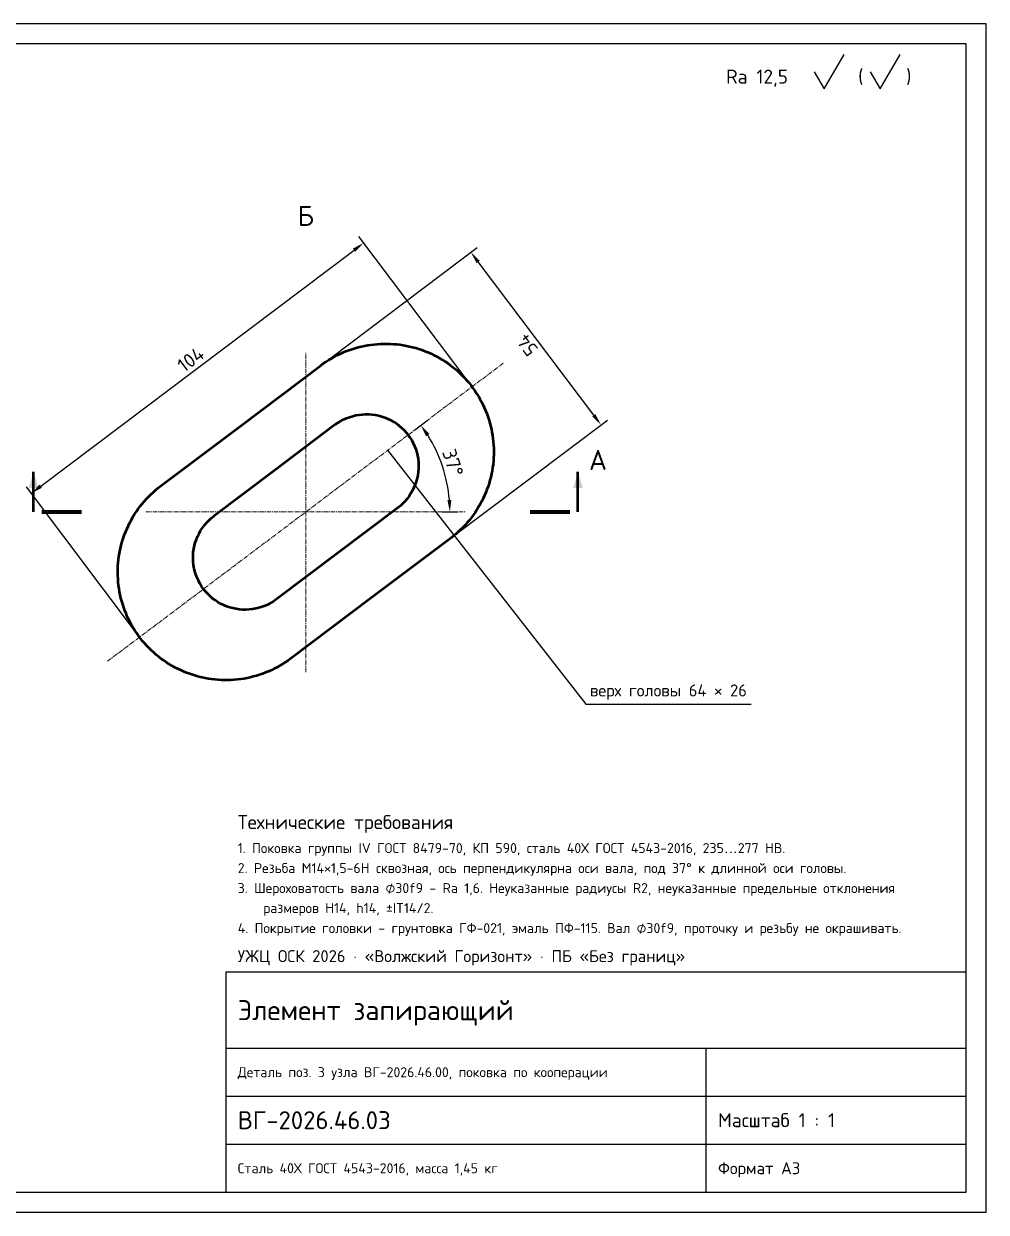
# Model space of a CAD drawing. Header units: millimetres. Extents: x 0 to 420, y 0 to 297.
# Drawn here: x 179.5 to 420, y 0 to 297 of the extents above; entities that cross this region are included whole.
import ezdxf
from ezdxf.enums import TextEntityAlignment as Align

# ---------------------------------------------------------------- set-up
doc = ezdxf.new("R2010")
doc.units = ezdxf.units.MM
doc.header["$LTSCALE"] = 0.35
doc.linetypes.add('CENTER', pattern=[5.08, 3.175, -0.635, 0.635, -0.635])
for name, color, linetype in [('00_РАМКА', 7, 'Continuous'), ('08_ТЕКСТ', 7, 'Continuous'), ('09_РАЗМЕРЫ', 7, 'Continuous')]:
    doc.layers.add(name, color=color, linetype=linetype)
doc.layers.add('07_ОСИ', color=2, linetype='CENTER', lineweight=18)
doc.layers.add('20_ВИДИМЫЕ', color=7, linetype='Continuous', lineweight=50)
doc.styles.add('ГОСТ', font='isocpeur.ttf')
doc.dimstyles.new('ГОСТ', dxfattribs={"dimtxt": 3.5, "dimasz": 3, "dimexe": 2, "dimexo": 0, "dimgap": 1, "dimtad": 1, "dimdec": 1, "dimtxsty": 'ГОСТ', "dimcen": 2.5, "dimclrd": 7, "dimclre": 7, "dimclrt": 7, "dimazin": 3, "dimtfac": 1, "dimtmove": 0, "dimatfit": 3, "dimarcsym": 0})

# ---------------------------------------------------------------- blocks, each defined once
blk = doc.blocks.new('*D14')
at = {"layer": '09_РАЗМЕРЫ', "color": 7, "lineweight": -2, "transparency": 16777216}
for p, q in [((277.15, 195.46), (280.35, 197.87)), ((284, 175), (288, 175))]:
    blk.add_line(p, q, dxfattribs=at)
blk.add_arc((250, 175), 36, 4.776, 32.224, dxfattribs=at)
at = {"layer": '09_РАЗМЕРЫ', "color": 7, "transparency": 16777216}
for points in [[(280.04, 193.91), (280.87, 194.48), (278.75, 196.67)], [(286.37, 178.02), (285.38, 177.98), (286, 175)]]:
    blk.add_solid(points, dxfattribs=at)
at = {"layer": 'Defpoints', "color": 0, "transparency": 16777216}
for p in [(277.15, 195.46), (285.17, 182.69), (250, 175), (284, 175)]:
    blk.add_point(p, dxfattribs=at)
at = {"layer": '09_РАЗМЕРЫ', "color": 7, "transparency": 16777216, "insert": (286.75, 187.3), "char_height": 3.5, "attachment_point": 5, "rotation": 288.5, "style": 'ГОСТ'}
blk.add_mtext('37°', dxfattribs=at)

msp = doc.modelspace()

# ---------------------------------------------------------------- hatches: boundary and pattern name
at = {"layer": '20_ВИДИМЫЕ'}
for points in [[(180.8, 181), (182, 185), (183.2, 181)], [(316.8, 181), (318, 185), (319.2, 181)]]:
    msp.add_hatch(color=7, dxfattribs=at).paths.add_polyline_path(points)

# ---------------------------------------------------------------- linework, layer by layer
at = {"layer": '00_РАМКА'}
for p, q in [((230, 41), (415, 41)), ((350, 5), (350, 41)), ((230, 29), (415, 29)), ((230, 17), (415, 17))]:
    msp.add_line(p, q, dxfattribs=at)
for points in [[(0, 0), (420, 0), (420, 297), (0, 297)], [(20, 5), (415, 5), (415, 292), (20, 292)], [(230, 5), (415, 5), (415, 60), (230, 60)]]:
    msp.add_lwpolyline(points, close=True, dxfattribs=at)
at = {"layer": '07_ОСИ'}
for p, q in [((250, 135), (250, 215)), ((200.48, 137.69), (299.52, 212.31)), ((210, 175), (290, 175))]:
    msp.add_line(p, q, dxfattribs=at)
at = {"layer": '09_РАЗМЕРЫ'}
for p, q in [((270.45, 190.41), (320, 127)), ((320, 127), (361.3, 127))]:
    msp.add_line(p, q, dxfattribs=at)
for points in [[(377, 285), (379.5, 280.7), (384.5, 289.3)], [(391, 285), (393.5, 280.7), (398.5, 289.3)]]:
    msp.add_lwpolyline(points, dxfattribs=at)
at = {"layer": '20_ВИДИМЫЕ'}
for p, q in [((182, 175), (182, 185)), ((318, 175), (318, 185))]:
    msp.add_line(p, q, dxfattribs=at)
for points in [[(253.72, 211.61), (254.37, 212.08), (255.04, 212.54), (255.72, 212.98), (256.41, 213.39), (257.11, 213.79), (257.83, 214.16), (258.56, 214.52), (259.29, 214.85), (260.04, 215.15), (260.79, 215.44), (261.56, 215.7), (262.33, 215.94), (263.11, 216.16), (263.89, 216.35), (264.68, 216.52), (265.48, 216.67), (266.27, 216.79), (267.08, 216.89), (267.88, 216.96), (268.69, 217.02), (269.49, 217.04), (270.3, 217.04), (271.11, 217.02), (271.92, 216.97), (272.72, 216.9), (273.52, 216.81), (274.32, 216.69), (275.12, 216.55), (275.91, 216.38), (276.69, 216.19), (277.47, 215.98), (278.25, 215.74), (279.01, 215.49), (279.77, 215.2), (280.52, 214.9), (281.25, 214.57), (281.98, 214.22), (282.7, 213.85), (283.41, 213.46), (284.1, 213.05), (284.78, 212.62), (285.45, 212.16), (286.11, 211.69), (286.75, 211.2), (287.37, 210.69), (287.98, 210.16), (288.58, 209.61), (289.15, 209.04), (289.71, 208.46), (290.25, 207.86), (290.78, 207.25), (291.28, 206.62), (291.77, 205.97), (292.24, 205.31), (292.68, 204.64), (293.11, 203.95), (293.52, 203.25), (293.9, 202.54), (294.26, 201.82), (294.6, 201.09), (294.92, 200.35), (295.22, 199.6), (295.49, 198.84), (295.75, 198.07), (295.97, 197.29), (296.18, 196.51), (296.36, 195.72), (296.52, 194.93), (296.65, 194.14), (296.76, 193.34), (296.85, 192.53), (296.91, 191.73), (296.95, 190.92), (296.97, 190.11), (296.96, 189.3), (296.92, 188.5), (296.86, 187.69), (296.78, 186.89), (296.67, 186.09), (296.54, 185.29), (296.39, 184.5), (296.21, 183.71), (296.01, 182.93), (295.79, 182.15), (295.54, 181.38), (295.27, 180.62), (294.97, 179.87), (294.66, 179.13), (294.32, 178.39), (293.96, 177.67), (293.58, 176.96), (293.18, 176.25), (292.76, 175.57), (292.31, 174.89), (291.85, 174.23), (291.37, 173.58), (290.86, 172.95), (290.34, 172.33), (289.8, 171.73), (289.25, 171.14), (288.67, 170.58), (288.08, 170.03), (287.48, 169.49), (286.85, 168.98), (286.21, 168.48)], [(233.75, 196.56), (253.72, 211.61)], [(257.35, 196.82), (258.02, 197.29), (258.71, 197.72), (259.43, 198.1), (260.18, 198.44), (260.94, 198.73), (261.72, 198.97), (262.52, 199.16), (263.32, 199.3), (264.13, 199.39), (264.95, 199.43), (265.76, 199.42), (266.58, 199.36), (267.39, 199.24), (268.19, 199.08), (268.97, 198.87), (269.75, 198.6), (270.5, 198.29), (271.24, 197.93), (271.95, 197.53), (272.63, 197.08), (273.28, 196.59), (273.91, 196.06), (274.49, 195.5), (275.04, 194.89), (275.56, 194.26), (276.03, 193.59), (276.46, 192.9), (276.84, 192.17), (277.18, 191.43), (277.47, 190.67), (277.71, 189.89), (277.9, 189.09), (278.04, 188.29), (278.13, 187.48), (278.17, 186.66), (278.16, 185.84), (278.1, 185.03), (277.98, 184.22), (277.82, 183.42), (277.61, 182.63), (277.34, 181.86), (277.03, 181.11), (276.67, 180.37), (276.27, 179.66), (275.82, 178.98), (275.33, 178.32), (274.8, 177.7), (274.24, 177.11), (273.63, 176.56), (273, 176.05)], [(213.79, 181.52), (233.75, 196.56)], [(257.35, 196.82), (242.18, 185.38)], [(242.18, 185.38), (227, 173.95)], [(246.28, 138.39), (245.63, 137.92), (244.96, 137.46), (244.28, 137.02), (243.59, 136.61), (242.89, 136.21), (242.17, 135.84), (241.44, 135.48), (240.71, 135.15), (239.96, 134.85), (239.21, 134.56), (238.44, 134.3), (237.67, 134.06), (236.89, 133.84), (236.11, 133.65), (235.32, 133.48), (234.52, 133.33), (233.73, 133.21), (232.92, 133.11), (232.12, 133.04), (231.31, 132.98), (230.51, 132.96), (229.7, 132.96), (228.89, 132.98), (228.08, 133.03), (227.28, 133.1), (226.48, 133.19), (225.68, 133.31), (224.88, 133.45), (224.09, 133.62), (223.31, 133.81), (222.53, 134.02), (221.75, 134.26), (220.99, 134.51), (220.23, 134.8), (219.48, 135.1), (218.75, 135.43), (218.02, 135.78), (217.3, 136.15), (216.59, 136.54), (215.9, 136.95), (215.22, 137.38), (214.55, 137.84), (213.89, 138.31), (213.25, 138.8), (212.63, 139.31), (212.02, 139.84), (211.42, 140.39), (210.85, 140.96), (210.29, 141.54), (209.75, 142.14), (209.22, 142.75), (208.72, 143.38), (208.23, 144.03), (207.76, 144.69), (207.32, 145.36), (206.89, 146.05), (206.48, 146.75), (206.1, 147.46), (205.74, 148.18), (205.4, 148.91), (205.08, 149.65), (204.78, 150.4), (204.51, 151.16), (204.25, 151.93), (204.03, 152.71), (203.82, 153.49), (203.64, 154.28), (203.48, 155.07), (203.35, 155.86), (203.24, 156.66), (203.15, 157.47), (203.09, 158.27), (203.05, 159.08), (203.03, 159.89), (203.04, 160.7), (203.08, 161.5), (203.14, 162.31), (203.22, 163.11), (203.33, 163.91), (203.46, 164.71), (203.61, 165.5), (203.79, 166.29), (203.99, 167.07), (204.21, 167.85), (204.46, 168.62), (204.73, 169.38), (205.03, 170.13), (205.34, 170.87), (205.68, 171.61), (206.04, 172.33), (206.42, 173.04), (206.82, 173.75), (207.24, 174.43), (207.69, 175.11), (208.15, 175.77), (208.63, 176.42), (209.14, 177.05), (209.66, 177.67), (210.2, 178.27), (210.75, 178.86), (211.33, 179.42), (211.92, 179.97), (212.52, 180.51), (213.15, 181.02), (213.79, 181.52)], [(273, 176.05), (257.82, 164.62)], [(242.65, 153.18), (241.98, 152.71), (241.29, 152.28), (240.57, 151.9), (239.82, 151.56), (239.06, 151.27), (238.28, 151.03), (237.48, 150.84), (236.68, 150.7), (235.87, 150.61), (235.05, 150.57), (234.24, 150.58), (233.42, 150.64), (232.61, 150.76), (231.81, 150.92), (231.03, 151.13), (230.25, 151.4), (229.5, 151.71), (228.76, 152.07), (228.05, 152.47), (227.37, 152.92), (226.72, 153.41), (226.09, 153.94), (225.51, 154.5), (224.96, 155.11), (224.44, 155.74), (223.97, 156.41), (223.54, 157.1), (223.16, 157.83), (222.82, 158.57), (222.53, 159.33), (222.29, 160.11), (222.1, 160.91), (221.96, 161.71), (221.87, 162.52), (221.83, 163.34), (221.84, 164.16), (221.9, 164.97), (222.02, 165.78), (222.18, 166.58), (222.39, 167.37), (222.66, 168.14), (222.97, 168.89), (223.33, 169.63), (223.73, 170.34), (224.18, 171.02), (224.67, 171.68), (225.2, 172.3), (225.76, 172.89), (226.37, 173.44), (227, 173.95)], [(286.21, 168.48), (266.25, 153.44)], [(257.82, 164.62), (242.65, 153.18)], [(266.25, 153.44), (246.28, 138.39)]]:
    msp.add_lwpolyline(points, dxfattribs=at)
at = {"layer": '20_ВИДИМЫЕ', "const_width": 1}
for points in [[(184, 175), (194, 175)], [(316, 175), (306, 175)]]:
    msp.add_lwpolyline(points, dxfattribs=at)

# ---------------------------------------------------------------- texts
at = {"layer": '08_ТЕКСТ', "style": 'ГОСТ'}
for s, height, p in [('Ra 12,5', 3.5, (355, 281)), ('(', 3.5, (388, 281)), (')', 3.5, (400, 281)), ('верх головы 64 × 26', 3, (321, 128))]:
    msp.add_text(s, height=height, dxfattribs=at).set_placement(p, align=Align.BOTTOM_LEFT)
msp.add_text('Б', height=5, dxfattribs=at).set_placement((250, 245), align=Align.BOTTOM_CENTER)
msp.add_text('А', height=5, dxfattribs=at).set_placement((323, 188), align=Align.MIDDLE_CENTER)
for s, height, p in [('Технические требования', 3.5, (233, 97.5)), ('1. Поковка группы IV ГОСТ 8479-70, КП 590, сталь 40Х ГОСТ 4543-2016, 235…277 НВ.', 2.5, (233, 91)), ('2. Резьба М14×1,5-6Н сквозная, ось перпендикулярна оси вала, под 37° к длинной оси головы.', 2.5, (233, 86)), ('3. Шероховатость вала ⌀30f9 - Ra 1,6. Неуказанные радиусы R2, неуказанные предельные отклонения', 2.5, (233, 81)), ('    размеров H14, h14, ±IT14/2.', 2.5, (233, 76)), ('4. Покрытие головки - грунтовка ГФ-021, эмаль ПФ-115. Вал ⌀30f9, проточку и резьбу не окрашивать.', 2.5, (233, 71)), ('УЖЦ ОСК 2026 · «Волжский Горизонт» · ПБ «Без границ»', 3, (233, 64)), ('Элемент запирающий', 5, (233, 50.5)), ('Деталь поз. 3 узла ВГ-2026.46.00, поковка по кооперации', 2.5, (233, 35)), ('ВГ-2026.46.03', 4.5, (233, 23)), ('Масштаб 1 : 1', 3.5, (353, 23)), ('Сталь 40Х ГОСТ 4543-2016, масса 1,45 кг', 2.5, (233, 11)), ('Формат A3', 3, (353, 11))]:
    msp.add_text(s, height=height, dxfattribs=at).set_placement(p, align=Align.MIDDLE_LEFT)

# ---------------------------------------------------------------- dimensions: what is measured, and where the dimension line sits
at = {"layer": '09_РАЗМЕРЫ'}
for base, p1, p2, angle in [((181.39, 179.64), (208.47, 143.71), (291.53, 206.29), 37), ((323.75, 196.77), (266.25, 153.44), (233.75, 196.56), 127)]:
    msp.add_linear_dim(base=base, p1=p1, p2=p2, angle=angle, dimstyle='ГОСТ', override={"dimtxsty": 'ГОСТ'}, dxfattribs=at).render()
dim = msp.add_angular_dim_3p(base=(285.17, 182.69), center=(250, 175), p1=(284, 175), p2=(277.15, 195.46), text='37°', dimstyle='ГОСТ', override={"dimtxsty": 'ГОСТ', "dimaunit": 0, "dimadec": 0}, dxfattribs=at)
dim.commit()
dim.dimension.update_dxf_attribs({"geometry": '*D14', "text_midpoint": (286.75, 187.3)})

doc.saveas('drawing.dxf')
